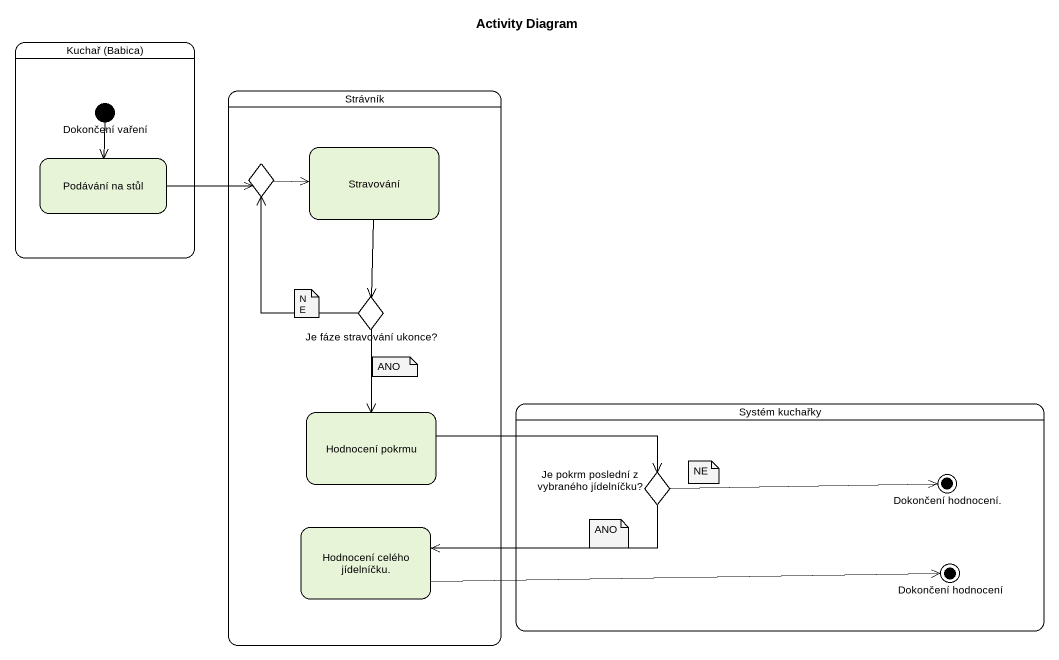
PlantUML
@startuml
title Activity Diagram
hide empty description
state "Kuchař (Babica)" as Kuchař_Babica {
  state "Dokončení vaření" as Dokončení_vaření <<start>>
  state "Podávání na stůl" as Podávání_na_stůl
}
state Strávník {
  state choice1 <<choice>>
  state Stravování
  state "Je fáze stravování ukonce?" as Je_fáze_stravování_ukonce <<choice>>
  state "Hodnocení pokrmu" as Hodnocení_pokrmu
  state "Hodnocení celého jídelníčku." as Hodnocení_celého_jídelníčku
}
state "Systém kuchařky" as Systém_kuchařky {
  state "Je pokrm poslední z vybraného jídelníčku?" as Je_pokrm_poslední_z <<choice>>
  state "Dokončení hodnocení." as Dokončení_hodnocení <<end>>
  state "Dokončení hodnocení" as Dokončení_hodnocení_2 <<end>>
}
Dokončení_vaření --> Podávání_na_stůl
Podávání_na_stůl -right-> choice1
choice1 -right-> Stravování
Stravování --> Je_fáze_stravování_ukonce
Je_fáze_stravování_ukonce -up-> choice1
Je_fáze_stravování_ukonce --> Hodnocení_pokrmu
Hodnocení_pokrmu -right-> Je_pokrm_poslední_z
Je_pokrm_poslední_z -right-> Dokončení_hodnocení
Je_pokrm_poslední_z -left-> Hodnocení_celého_jídelníčku
Hodnocení_celého_jídelníčku -right-> Dokončení_hodnocení_2
note as N1
  NE
end note
note as N2
  ANO
end note
note as N3
  NE
end note
note as N4
  ANO
end note
@enduml
